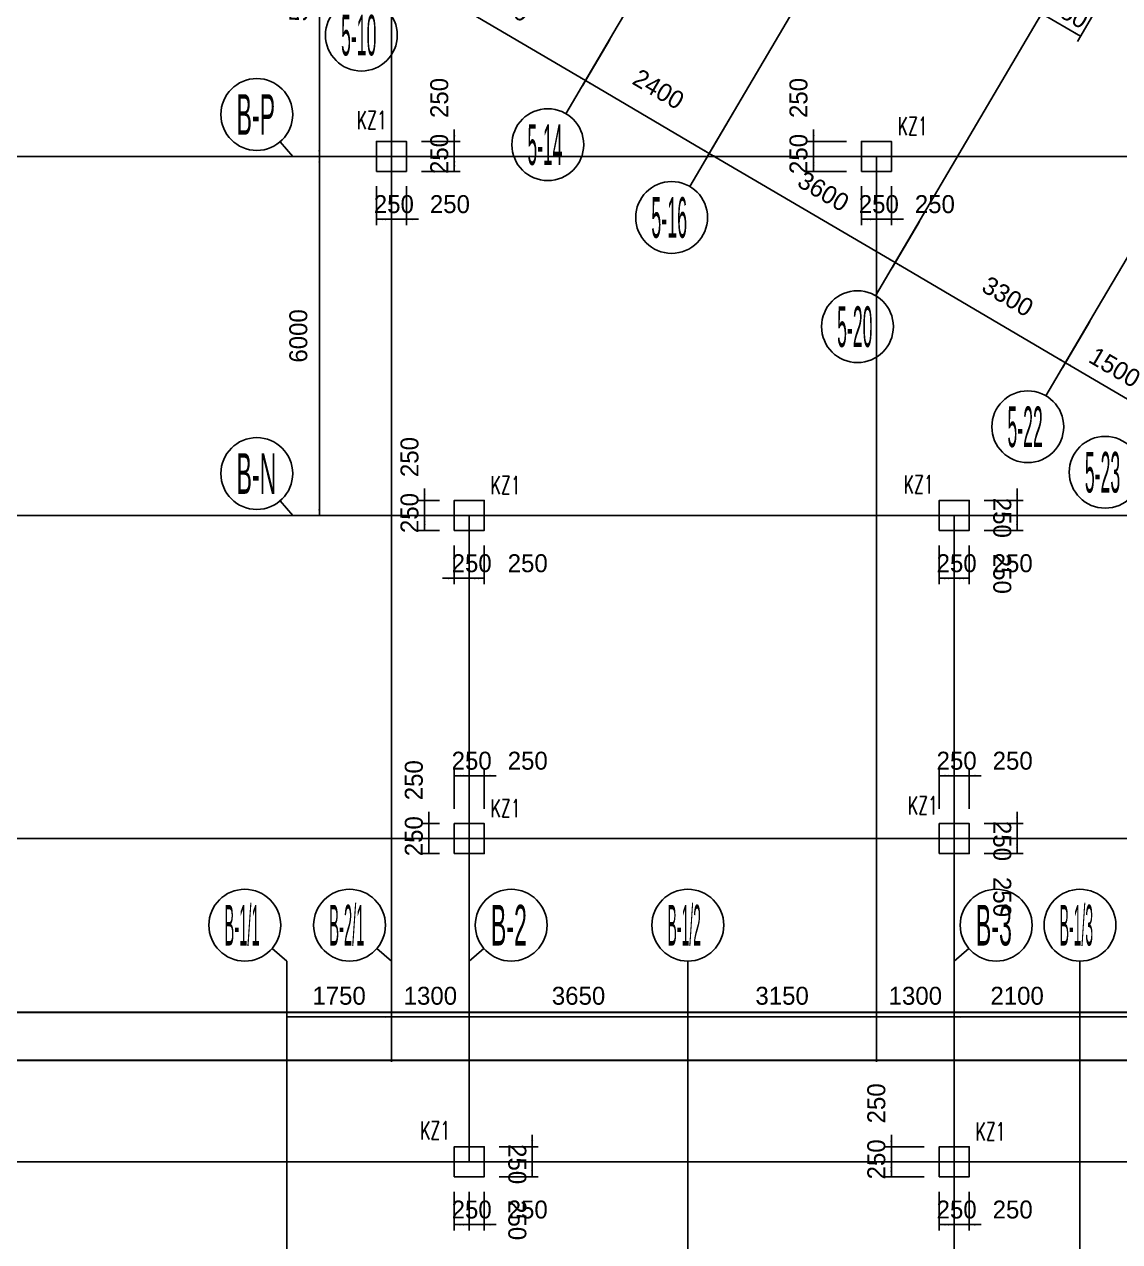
# Model space of a CAD drawing. Extents: x 19107 to 699106, y -67310 to 245688.
# Drawn here: x 492926 to 511220, y 143353 to 163694 of the extents above; entities that cross this region are included whole.
import ezdxf

# ---------------------------------------------------------------- set-up
doc = ezdxf.new("R2010")
doc.units = 0
doc.header["$LTSCALE"] = 100
doc.header["$MEASUREMENT"] = 0
for name, color, linetype in [('DIM', 3, 'Continuous'), ('DOTE', 253, 'Continuous'), ('h后浇带', 51, 'Continuous'), ('L-AXIS', 3, 'Continuous'), ('小尺寸', 4, 'Continuous')]:
    doc.layers.add(name, color=color, linetype=linetype)
doc.layers.add('Select Column Frame Position', color=7, linetype='Continuous', lineweight=0)
doc.styles.get("Standard").update_dxf_attribs({"font": 'standard'})
doc.styles.add('汉字', font='汉字')
doc.dimstyles.get("Standard").update_dxf_attribs({"dimtxt": 300, "dimasz": 100, "dimexe": 100, "dimexo": 250, "dimgap": 100, "dimtad": 0, "dimtoh": 1, "dimdec": 0, "dimdsep": 46, "dimcen": 0.09, "dimclrt": 7, "dimadec": 0, "dimazin": 0, "dimtfac": 1, "dimtdec": 4, "dimtofl": 0, "dimtmove": 0, "dimatfit": 3, "dimfxl": 1, "dimtolj": 1, "dimtzin": 0, "dimarcsym": 0})

# ---------------------------------------------------------------- blocks, each defined once
blk = doc.blocks.new('*D3351')
at = {"layer": 'L-AXIS', "color": 0, "linetype": 'ByBlock', "lineweight": -2}
for p, q in [((507158, 146608), (507158, 147210)), ((507158, 147110), (508458, 147110)), ((508458, 146608), (508458, 147210))]:
    blk.add_line(p, q, dxfattribs=at)
for points in [[(507158, 147110), (507258, 147126), (507258, 147093)], [(508458, 147110), (508358, 147093), (508358, 147126)]]:
    blk.add_solid(points, dxfattribs=at)
at = {"layer": 'L-AXIS', "color": 7, "linetype": 'Continuous', "lineweight": -2, "insert": (507808, 147460), "char_height": 300, "width": 690, "attachment_point": 5, "style": '汉字'}
blk.add_mtext('1300', dxfattribs=at)
blk = doc.blocks.new('*D4367')
at = {"layer": 'L-AXIS', "color": 0, "linetype": 'ByBlock', "lineweight": -2}
for p, q in [((504772, 162226), (504317, 161452)), ((507471, 159714), (504367, 161538)), ((507875, 160401), (507420, 159627))]:
    blk.add_line(p, q, dxfattribs=at)
for points in [[(504367, 161538), (504462, 161502), (504445, 161473)], [(507471, 159714), (507376, 159750), (507393, 159779)]]:
    blk.add_solid(points, dxfattribs=at)
at = {"layer": 'L-AXIS', "color": 7, "linetype": 'Continuous', "lineweight": -2, "insert": (506273, 160903), "char_height": 300, "width": 775, "attachment_point": 5, "rotation": 329.5454, "style": '汉字'}
blk.add_mtext('3600', dxfattribs=at)
blk = doc.blocks.new('*D2335')
at = {"layer": 'L-AXIS', "color": 0, "linetype": 'ByBlock', "lineweight": -2}
for p, q in [((499058, 146608), (499058, 147210)), ((499058, 147110), (500358, 147110)), ((500358, 146608), (500358, 147210))]:
    blk.add_line(p, q, dxfattribs=at)
for points in [[(499058, 147110), (499158, 147126), (499158, 147093)], [(500358, 147110), (500258, 147093), (500258, 147126)]]:
    blk.add_solid(points, dxfattribs=at)
at = {"layer": 'L-AXIS', "color": 7, "linetype": 'Continuous', "lineweight": -2, "insert": (499708, 147460), "char_height": 300, "width": 690, "attachment_point": 5, "style": '汉字'}
blk.add_mtext('1300', dxfattribs=at)
blk = doc.blocks.new('*D2652')
at = {"layer": 'L-AXIS', "color": 0, "linetype": 'ByBlock', "lineweight": -2}
for p, q in [((497308, 146608), (497308, 147210)), ((497308, 147110), (499058, 147110)), ((499058, 146608), (499058, 147210))]:
    blk.add_line(p, q, dxfattribs=at)
for points in [[(497308, 147110), (497408, 147126), (497408, 147093)], [(499058, 147110), (498958, 147093), (498958, 147126)]]:
    blk.add_solid(points, dxfattribs=at)
at = {"layer": 'L-AXIS', "color": 7, "linetype": 'Continuous', "lineweight": -2, "insert": (498183, 147460), "char_height": 300, "width": 690, "attachment_point": 5, "style": '汉字'}
blk.add_mtext('1750', dxfattribs=at)
blk = doc.blocks.new('_AXISO')
blk.add_circle((0, 0), 0.5)
blk = doc.blocks.new('*D358')
at = {"layer": 'L-AXIS', "color": 0, "linetype": 'ByBlock', "lineweight": -2}
for p, q in [((504008, 146608), (504008, 147210)), ((504008, 147110), (507158, 147110)), ((507158, 146608), (507158, 147210))]:
    blk.add_line(p, q, dxfattribs=at)
for points in [[(504008, 147110), (504108, 147126), (504108, 147093)], [(507158, 147110), (507058, 147093), (507058, 147126)]]:
    blk.add_solid(points, dxfattribs=at)
at = {"layer": 'L-AXIS', "color": 7, "linetype": 'Continuous', "lineweight": -2, "insert": (505583, 147460), "char_height": 300, "width": 775, "attachment_point": 5, "style": '汉字'}
blk.add_mtext('3150', dxfattribs=at)
blk = doc.blocks.new('*D683')
at = {"layer": 'L-AXIS', "color": 0, "linetype": 'ByBlock', "lineweight": -2}
for p, q in [((500358, 146608), (500358, 147210)), ((500358, 147110), (504008, 147110)), ((504008, 146608), (504008, 147210))]:
    blk.add_line(p, q, dxfattribs=at)
for points in [[(500358, 147110), (500458, 147126), (500458, 147093)], [(504008, 147110), (503908, 147093), (503908, 147126)]]:
    blk.add_solid(points, dxfattribs=at)
at = {"layer": 'L-AXIS', "color": 7, "linetype": 'Continuous', "lineweight": -2, "insert": (502183, 147460), "char_height": 300, "width": 775, "attachment_point": 5, "style": '汉字'}
blk.add_mtext('3650', dxfattribs=at)
blk = doc.blocks.new('*D1350')
at = {"layer": 'L-AXIS', "color": 0, "linetype": 'ByBlock', "lineweight": -2}
for p, q in [((498397, 166888), (497754, 166888)), ((497854, 161488), (497854, 166888)), ((498865, 161488), (497754, 161488))]:
    blk.add_line(p, q, dxfattribs=at)
for points in [[(497854, 166888), (497870, 166788), (497837, 166788)], [(497854, 161488), (497837, 161588), (497870, 161588)]]:
    blk.add_solid(points, dxfattribs=at)
at = {"layer": 'L-AXIS', "color": 7, "linetype": 'Continuous', "lineweight": -2, "insert": (497504, 164188), "char_height": 300, "width": 785, "attachment_point": 5, "rotation": 90, "style": '汉字'}
blk.add_mtext('5400', dxfattribs=at)
blk = doc.blocks.new('*D4332')
at = {"layer": 'L-AXIS', "color": 0, "linetype": 'ByBlock', "lineweight": -2}
for p, q in [((498865, 161488), (497754, 161488)), ((497854, 155488), (497854, 161488)), ((498865, 155488), (497754, 155488))]:
    blk.add_line(p, q, dxfattribs=at)
for points in [[(497854, 161488), (497870, 161388), (497837, 161388)], [(497854, 155488), (497837, 155588), (497870, 155588)]]:
    blk.add_solid(points, dxfattribs=at)
at = {"layer": 'L-AXIS', "color": 7, "linetype": 'Continuous', "lineweight": -2, "insert": (497504, 158488), "char_height": 300, "width": 770, "attachment_point": 5, "rotation": 90, "style": '汉字'}
blk.add_mtext('6000', dxfattribs=at)
blk = doc.blocks.new('*D5000')
at = {"layer": 'L-AXIS', "color": 0, "linetype": 'ByBlock', "lineweight": -2}
for p, q in [((499600, 165267), (499145, 164493)), ((502299, 162755), (499195, 164580)), ((502703, 163442), (502248, 162669))]:
    blk.add_line(p, q, dxfattribs=at)
for points in [[(499195, 164580), (499290, 164543), (499273, 164514)], [(502299, 162755), (502204, 162791), (502221, 162820)]]:
    blk.add_solid(points, dxfattribs=at)
at = {"layer": 'L-AXIS', "color": 7, "linetype": 'Continuous', "lineweight": -2, "insert": (500946, 164070), "char_height": 300, "width": 775, "attachment_point": 5, "rotation": 329.5454, "style": '汉字'}
blk.add_mtext('3600', dxfattribs=at)
blk = doc.blocks.new('*D22')
at = {"layer": 'L-AXIS', "color": 0, "linetype": 'ByBlock', "lineweight": -2}
for p, q in [((502703, 163442), (502248, 162669)), ((504367, 161538), (502299, 162755)), ((504772, 162226), (504317, 161452))]:
    blk.add_line(p, q, dxfattribs=at)
for points in [[(502299, 162755), (502393, 162718), (502376, 162690)], [(504367, 161538), (504273, 161575), (504290, 161603)]]:
    blk.add_solid(points, dxfattribs=at)
at = {"layer": 'L-AXIS', "color": 7, "linetype": 'Continuous', "lineweight": -2, "insert": (503519, 162611), "char_height": 300, "width": 785, "attachment_point": 5, "rotation": 329.5454, "style": '汉字'}
blk.add_mtext('2400', dxfattribs=at)
blk = doc.blocks.new('*D1724')
at = {"layer": 'L-AXIS', "color": 0, "linetype": 'ByBlock', "lineweight": -2}
for p, q in [((510558, 146608), (510558, 147210)), ((510558, 147110), (516558, 147110)), ((516558, 146608), (516558, 147210))]:
    blk.add_line(p, q, dxfattribs=at)
for points in [[(510558, 147110), (510658, 147126), (510658, 147093)], [(516558, 147110), (516458, 147093), (516458, 147126)]]:
    blk.add_solid(points, dxfattribs=at)
at = {"layer": 'L-AXIS', "color": 7, "linetype": 'Continuous', "lineweight": -2, "insert": (513558, 147460), "char_height": 300, "width": 770, "attachment_point": 5, "style": '汉字'}
blk.add_mtext('6000', dxfattribs=at)
blk = doc.blocks.new('*D2054')
at = {"layer": 'L-AXIS', "color": 0, "linetype": 'ByBlock', "lineweight": -2}
for p, q in [((508458, 146608), (508458, 147210)), ((508458, 147110), (510558, 147110)), ((510558, 146608), (510558, 147210))]:
    blk.add_line(p, q, dxfattribs=at)
for points in [[(508458, 147110), (508558, 147126), (508558, 147093)], [(510558, 147110), (510458, 147093), (510458, 147126)]]:
    blk.add_solid(points, dxfattribs=at)
at = {"layer": 'L-AXIS', "color": 7, "linetype": 'Continuous', "lineweight": -2, "insert": (509508, 147460), "char_height": 300, "width": 775, "attachment_point": 5, "style": '汉字'}
blk.add_mtext('2100', dxfattribs=at)
blk = doc.blocks.new('*D396')
at = {"layer": 'L-AXIS', "color": 0, "linetype": 'ByBlock', "lineweight": -2}
for p, q in [((507875, 160401), (507420, 159627)), ((510315, 158041), (507471, 159714)), ((510720, 158729), (510265, 157955))]:
    blk.add_line(p, q, dxfattribs=at)
for points in [[(507471, 159714), (507565, 159677), (507548, 159649)], [(510315, 158041), (510221, 158077), (510238, 158106)]]:
    blk.add_solid(points, dxfattribs=at)
at = {"layer": 'L-AXIS', "color": 7, "linetype": 'Continuous', "lineweight": -2, "insert": (509352, 159147), "char_height": 300, "width": 780, "attachment_point": 5, "rotation": 329.5454, "style": '汉字'}
blk.add_mtext('3300', dxfattribs=at)
blk = doc.blocks.new('*D731')
at = {"layer": 'L-AXIS', "color": 0, "linetype": 'ByBlock', "lineweight": -2}
for p, q in [((510720, 158729), (510265, 157955)), ((511608, 157281), (510315, 158041)), ((512013, 157968), (511558, 157195))]:
    blk.add_line(p, q, dxfattribs=at)
for points in [[(510315, 158041), (510410, 158005), (510393, 157976)], [(511608, 157281), (511514, 157317), (511531, 157346)]]:
    blk.add_solid(points, dxfattribs=at)
at = {"layer": 'L-AXIS', "color": 7, "linetype": 'Continuous', "lineweight": -2, "insert": (511139, 157963), "char_height": 300, "width": 690, "attachment_point": 5, "rotation": 329.5454, "style": '汉字'}
blk.add_mtext('1500', dxfattribs=at)
blk = doc.blocks.new('*D628')
at = {"layer": '小尺寸', "color": 0, "linetype": 'ByBlock', "lineweight": -2}
for p, q in [((510197, 164351), (509868, 163790)), ((510844, 163971), (510514, 163410)), ((509918, 163877), (510565, 163496))]:
    blk.add_line(p, q, dxfattribs=at)
for points in [[(509918, 163877), (510013, 163840), (509996, 163812)], [(510565, 163496), (510470, 163533), (510487, 163562)]]:
    blk.add_solid(points, dxfattribs=at)
at = {"layer": '小尺寸', "color": 7, "linetype": 'Continuous', "lineweight": -2, "insert": (510368, 163902), "char_height": 300, "width": 566.67, "attachment_point": 5, "rotation": 329.5454, "style": '汉字'}
blk.add_mtext('750', dxfattribs=at)
blk = doc.blocks.new('*D645')
at = {"layer": 'DIM', "color": 0, "linetype": 'ByBlock', "lineweight": -2}
for p, q in [((506108, 161938), (506108, 161288)), ((506658, 161738), (506008, 161738)), ((506658, 161488), (506008, 161488))]:
    blk.add_line(p, q, dxfattribs=at)
for points in [[(506108, 161738), (506091, 161838), (506125, 161838)], [(506108, 161488), (506125, 161388), (506091, 161388)]]:
    blk.add_solid(points, dxfattribs=at)
at = {"layer": 'DIM', "color": 7, "linetype": 'Continuous', "lineweight": -2, "insert": (505858, 162464), "char_height": 300, "width": 566.67, "attachment_point": 5, "rotation": 90, "style": '汉字'}
blk.add_mtext('250', dxfattribs=at)
blk = doc.blocks.new('*D3656')
at = {"layer": 'DIM', "color": 0, "linetype": 'ByBlock', "lineweight": -2}
for p, q in [((506658, 161488), (506008, 161488)), ((506108, 161488), (506108, 161238)), ((506658, 161238), (506008, 161238))]:
    blk.add_line(p, q, dxfattribs=at)
for points in [[(506108, 161488), (506125, 161388), (506091, 161388)], [(506108, 161238), (506091, 161338), (506125, 161338)]]:
    blk.add_solid(points, dxfattribs=at)
at = {"layer": 'DIM', "color": 7, "linetype": 'Continuous', "lineweight": -2, "insert": (505858, 161528), "char_height": 300, "width": 566.67, "attachment_point": 5, "rotation": 90, "style": '汉字'}
blk.add_mtext('250', dxfattribs=at)
blk = doc.blocks.new('*D3973')
at = {"layer": 'DIM', "color": 0, "linetype": 'ByBlock', "lineweight": -2}
for p, q in [((506908, 160988), (506908, 160338)), ((507158, 160988), (507158, 160338)), ((506908, 160438), (507158, 160438))]:
    blk.add_line(p, q, dxfattribs=at)
for points in [[(506908, 160438), (507008, 160455), (507008, 160421)], [(507158, 160438), (507058, 160421), (507058, 160455)]]:
    blk.add_solid(points, dxfattribs=at)
at = {"layer": 'DIM', "color": 7, "linetype": 'Continuous', "lineweight": -2, "insert": (507198, 160688), "char_height": 300, "width": 566.67, "attachment_point": 5, "style": '汉字'}
blk.add_mtext('250', dxfattribs=at)
blk = doc.blocks.new('*D4348')
at = {"layer": 'DIM', "color": 0, "linetype": 'ByBlock', "lineweight": -2}
for p, q in [((507158, 160988), (507158, 160338)), ((507408, 160988), (507408, 160338)), ((506958, 160438), (507608, 160438))]:
    blk.add_line(p, q, dxfattribs=at)
for points in [[(507158, 160438), (507058, 160421), (507058, 160455)], [(507408, 160438), (507508, 160455), (507508, 160421)]]:
    blk.add_solid(points, dxfattribs=at)
at = {"layer": 'DIM', "color": 7, "linetype": 'Continuous', "lineweight": -2, "insert": (508134, 160688), "char_height": 300, "width": 566.67, "attachment_point": 5, "style": '汉字'}
blk.add_mtext('250', dxfattribs=at)
blk = doc.blocks.new('*D3369')
at = {"layer": 'DIM', "color": 0, "linetype": 'ByBlock', "lineweight": -2}
for p, q in [((500108, 161938), (500108, 161288)), ((499558, 161738), (500208, 161738)), ((499558, 161488), (500208, 161488))]:
    blk.add_line(p, q, dxfattribs=at)
for points in [[(500108, 161738), (500091, 161838), (500125, 161838)], [(500108, 161488), (500125, 161388), (500091, 161388)]]:
    blk.add_solid(points, dxfattribs=at)
at = {"layer": 'DIM', "color": 7, "linetype": 'Continuous', "lineweight": -2, "insert": (499858, 162464), "char_height": 300, "width": 566.67, "attachment_point": 5, "rotation": 90, "style": '汉字'}
blk.add_mtext('250', dxfattribs=at)
blk = doc.blocks.new('*D1104')
at = {"layer": 'DIM', "color": 0, "linetype": 'ByBlock', "lineweight": -2}
for p, q in [((499558, 161488), (500208, 161488)), ((500108, 161488), (500108, 161238)), ((499558, 161238), (500208, 161238))]:
    blk.add_line(p, q, dxfattribs=at)
for points in [[(500108, 161488), (500125, 161388), (500091, 161388)], [(500108, 161238), (500091, 161338), (500125, 161338)]]:
    blk.add_solid(points, dxfattribs=at)
at = {"layer": 'DIM', "color": 7, "linetype": 'Continuous', "lineweight": -2, "insert": (499858, 161528), "char_height": 300, "width": 566.67, "attachment_point": 5, "rotation": 90, "style": '汉字'}
blk.add_mtext('250', dxfattribs=at)
blk = doc.blocks.new('*D1435')
at = {"layer": 'DIM', "color": 0, "linetype": 'ByBlock', "lineweight": -2}
for p, q in [((498808, 160988), (498808, 160338)), ((499058, 160988), (499058, 160338)), ((498808, 160438), (499058, 160438))]:
    blk.add_line(p, q, dxfattribs=at)
for points in [[(498808, 160438), (498908, 160455), (498908, 160421)], [(499058, 160438), (498958, 160421), (498958, 160455)]]:
    blk.add_solid(points, dxfattribs=at)
at = {"layer": 'DIM', "color": 7, "linetype": 'Continuous', "lineweight": -2, "insert": (499098, 160688), "char_height": 300, "width": 566.67, "attachment_point": 5, "style": '汉字'}
blk.add_mtext('250', dxfattribs=at)
blk = doc.blocks.new('*D1789')
at = {"layer": 'DIM', "color": 0, "linetype": 'ByBlock', "lineweight": -2}
for p, q in [((499058, 160988), (499058, 160338)), ((499308, 160988), (499308, 160338)), ((498858, 160438), (499508, 160438))]:
    blk.add_line(p, q, dxfattribs=at)
for points in [[(499058, 160438), (498958, 160421), (498958, 160455)], [(499308, 160438), (499408, 160455), (499408, 160421)]]:
    blk.add_solid(points, dxfattribs=at)
at = {"layer": 'DIM', "color": 7, "linetype": 'Continuous', "lineweight": -2, "insert": (500034, 160688), "char_height": 300, "width": 566.67, "attachment_point": 5, "style": '汉字'}
blk.add_mtext('250', dxfattribs=at)
blk = doc.blocks.new('*D4517')
at = {"layer": 'DIM', "color": 0, "linetype": 'ByBlock', "lineweight": -2}
for p, q in [((499611, 155938), (499611, 155288)), ((499858, 155738), (499511, 155738)), ((499858, 155488), (499511, 155488))]:
    blk.add_line(p, q, dxfattribs=at)
for points in [[(499611, 155738), (499595, 155838), (499628, 155838)], [(499611, 155488), (499628, 155388), (499595, 155388)]]:
    blk.add_solid(points, dxfattribs=at)
at = {"layer": 'DIM', "color": 7, "linetype": 'Continuous', "lineweight": -2, "insert": (499361, 156464), "char_height": 300, "width": 566.67, "attachment_point": 5, "rotation": 90, "style": '汉字'}
blk.add_mtext('250', dxfattribs=at)
blk = doc.blocks.new('*D4881')
at = {"layer": 'DIM', "color": 0, "linetype": 'ByBlock', "lineweight": -2}
for p, q in [((499858, 155488), (499511, 155488)), ((499611, 155488), (499611, 155238)), ((499858, 155238), (499511, 155238))]:
    blk.add_line(p, q, dxfattribs=at)
for points in [[(499611, 155488), (499628, 155388), (499595, 155388)], [(499611, 155238), (499595, 155338), (499628, 155338)]]:
    blk.add_solid(points, dxfattribs=at)
at = {"layer": 'DIM', "color": 7, "linetype": 'Continuous', "lineweight": -2, "insert": (499361, 155528), "char_height": 300, "width": 566.67, "attachment_point": 5, "rotation": 90, "style": '汉字'}
blk.add_mtext('250', dxfattribs=at)
blk = doc.blocks.new('*D2537')
at = {"layer": 'DIM', "color": 0, "linetype": 'ByBlock', "lineweight": -2}
for p, q in [((500108, 154988), (500108, 154338)), ((500358, 154988), (500358, 154338)), ((499908, 154438), (500558, 154438))]:
    blk.add_line(p, q, dxfattribs=at)
for points in [[(500108, 154438), (500008, 154421), (500008, 154455)], [(500358, 154438), (500458, 154455), (500458, 154421)]]:
    blk.add_solid(points, dxfattribs=at)
at = {"layer": 'DIM', "color": 7, "linetype": 'Continuous', "lineweight": -2, "insert": (500398, 154688), "char_height": 300, "width": 566.67, "attachment_point": 5, "style": '汉字'}
blk.add_mtext('250', dxfattribs=at)
blk = doc.blocks.new('*D2890')
at = {"layer": 'DIM', "color": 0, "linetype": 'ByBlock', "lineweight": -2}
for p, q in [((500358, 154988), (500358, 154338)), ((500608, 154988), (500608, 154338)), ((500358, 154438), (500608, 154438))]:
    blk.add_line(p, q, dxfattribs=at)
for points in [[(500358, 154438), (500458, 154455), (500458, 154421)], [(500608, 154438), (500508, 154421), (500508, 154455)]]:
    blk.add_solid(points, dxfattribs=at)
at = {"layer": 'DIM', "color": 7, "linetype": 'Continuous', "lineweight": -2, "insert": (501334, 154688), "char_height": 300, "width": 566.67, "attachment_point": 5, "style": '汉字'}
blk.add_mtext('250', dxfattribs=at)
blk = doc.blocks.new('*D3220')
at = {"layer": 'DIM', "color": 0, "linetype": 'ByBlock', "lineweight": -2}
for p, q in [((499683, 150538), (499683, 149888)), ((499858, 150338), (499583, 150338)), ((499858, 150088), (499583, 150088))]:
    blk.add_line(p, q, dxfattribs=at)
for points in [[(499683, 150338), (499666, 150438), (499699, 150438)], [(499683, 150088), (499699, 149988), (499666, 149988)]]:
    blk.add_solid(points, dxfattribs=at)
at = {"layer": 'DIM', "color": 7, "linetype": 'Continuous', "lineweight": -2, "insert": (499433, 151064), "char_height": 300, "width": 566.67, "attachment_point": 5, "rotation": 90, "style": '汉字'}
blk.add_mtext('250', dxfattribs=at)
blk = doc.blocks.new('*D3569')
at = {"layer": 'DIM', "color": 0, "linetype": 'ByBlock', "lineweight": -2}
for p, q in [((499858, 150088), (499583, 150088)), ((499683, 150088), (499683, 149838)), ((499858, 149838), (499583, 149838))]:
    blk.add_line(p, q, dxfattribs=at)
for points in [[(499683, 150088), (499699, 149988), (499666, 149988)], [(499683, 149838), (499666, 149938), (499699, 149938)]]:
    blk.add_solid(points, dxfattribs=at)
at = {"layer": 'DIM', "color": 7, "linetype": 'Continuous', "lineweight": -2, "insert": (499433, 150128), "char_height": 300, "width": 566.67, "attachment_point": 5, "rotation": 90, "style": '汉字'}
blk.add_mtext('250', dxfattribs=at)
blk = doc.blocks.new('*D1273')
at = {"layer": 'DIM', "color": 0, "linetype": 'ByBlock', "lineweight": -2}
for p, q in [((500108, 150588), (500108, 151238)), ((500108, 151138), (500358, 151138)), ((500358, 150588), (500358, 151238))]:
    blk.add_line(p, q, dxfattribs=at)
for points in [[(500108, 151138), (500208, 151155), (500208, 151121)], [(500358, 151138), (500258, 151121), (500258, 151155)]]:
    blk.add_solid(points, dxfattribs=at)
at = {"layer": 'DIM', "color": 7, "linetype": 'Continuous', "lineweight": -2, "insert": (500398, 151388), "char_height": 300, "width": 566.67, "attachment_point": 5, "style": '汉字'}
blk.add_mtext('250', dxfattribs=at)
blk = doc.blocks.new('*D1634')
at = {"layer": 'DIM', "color": 0, "linetype": 'ByBlock', "lineweight": -2}
for p, q in [((500158, 151138), (500808, 151138)), ((500358, 150588), (500358, 151238)), ((500608, 150588), (500608, 151238))]:
    blk.add_line(p, q, dxfattribs=at)
for points in [[(500358, 151138), (500258, 151121), (500258, 151155)], [(500608, 151138), (500708, 151155), (500708, 151121)]]:
    blk.add_solid(points, dxfattribs=at)
at = {"layer": 'DIM', "color": 7, "linetype": 'Continuous', "lineweight": -2, "insert": (501334, 151388), "char_height": 300, "width": 566.67, "attachment_point": 5, "style": '汉字'}
blk.add_mtext('250', dxfattribs=at)
blk = doc.blocks.new('*D1961')
at = {"layer": 'DIM', "color": 0, "linetype": 'ByBlock', "lineweight": -2}
for p, q in [((508208, 154988), (508208, 154338)), ((508458, 154988), (508458, 154338)), ((508208, 154438), (508458, 154438))]:
    blk.add_line(p, q, dxfattribs=at)
for points in [[(508208, 154438), (508308, 154455), (508308, 154421)], [(508458, 154438), (508358, 154421), (508358, 154455)]]:
    blk.add_solid(points, dxfattribs=at)
at = {"layer": 'DIM', "color": 7, "linetype": 'Continuous', "lineweight": -2, "insert": (508498, 154688), "char_height": 300, "width": 566.67, "attachment_point": 5, "style": '汉字'}
blk.add_mtext('250', dxfattribs=at)
blk = doc.blocks.new('*D2316')
at = {"layer": 'DIM', "color": 0, "linetype": 'ByBlock', "lineweight": -2}
for p, q in [((508458, 154988), (508458, 154338)), ((508708, 154988), (508708, 154338)), ((508458, 154438), (508708, 154438))]:
    blk.add_line(p, q, dxfattribs=at)
for points in [[(508458, 154438), (508558, 154455), (508558, 154421)], [(508708, 154438), (508608, 154421), (508608, 154455)]]:
    blk.add_solid(points, dxfattribs=at)
at = {"layer": 'DIM', "color": 7, "linetype": 'Continuous', "lineweight": -2, "insert": (509434, 154688), "char_height": 300, "width": 566.67, "attachment_point": 5, "style": '汉字'}
blk.add_mtext('250', dxfattribs=at)
blk = doc.blocks.new('*D5210')
at = {"layer": 'DIM', "color": 0, "linetype": 'ByBlock', "lineweight": -2}
for p, q in [((508958, 155488), (509608, 155488)), ((509508, 155238), (509508, 155488)), ((508958, 155238), (509608, 155238))]:
    blk.add_line(p, q, dxfattribs=at)
for points in [[(509508, 155488), (509525, 155388), (509491, 155388)], [(509508, 155238), (509491, 155338), (509525, 155338)]]:
    blk.add_solid(points, dxfattribs=at)
at = {"layer": 'DIM', "color": 7, "linetype": 'Continuous', "lineweight": -2, "insert": (509258, 154512), "char_height": 300, "width": 566.67, "attachment_point": 5, "rotation": 270, "style": '汉字'}
blk.add_mtext('250', dxfattribs=at)
blk = doc.blocks.new('*D5237')
at = {"layer": 'DIM', "color": 0, "linetype": 'ByBlock', "lineweight": -2}
for p, q in [((509508, 155288), (509508, 155938)), ((508958, 155738), (509608, 155738)), ((508958, 155488), (509608, 155488))]:
    blk.add_line(p, q, dxfattribs=at)
for points in [[(509508, 155738), (509491, 155838), (509525, 155838)], [(509508, 155488), (509525, 155388), (509491, 155388)]]:
    blk.add_solid(points, dxfattribs=at)
at = {"layer": 'DIM', "color": 7, "linetype": 'Continuous', "lineweight": -2, "insert": (509258, 155448), "char_height": 300, "width": 566.67, "attachment_point": 5, "rotation": 270, "style": '汉字'}
blk.add_mtext('250', dxfattribs=at)
blk = doc.blocks.new('*D256')
at = {"layer": 'DIM', "color": 0, "linetype": 'ByBlock', "lineweight": -2}
for p, q in [((508208, 150588), (508208, 151238)), ((508208, 151138), (508458, 151138)), ((508458, 150588), (508458, 151238))]:
    blk.add_line(p, q, dxfattribs=at)
for points in [[(508208, 151138), (508308, 151155), (508308, 151121)], [(508458, 151138), (508358, 151121), (508358, 151155)]]:
    blk.add_solid(points, dxfattribs=at)
at = {"layer": 'DIM', "color": 7, "linetype": 'Continuous', "lineweight": -2, "insert": (508498, 151388), "char_height": 300, "width": 566.67, "attachment_point": 5, "style": '汉字'}
blk.add_mtext('250', dxfattribs=at)
blk = doc.blocks.new('*D1750')
at = {"layer": 'DIM', "color": 0, "linetype": 'ByBlock', "lineweight": -2}
for p, q in [((508258, 151138), (508908, 151138)), ((508458, 150588), (508458, 151238)), ((508708, 150588), (508708, 151238))]:
    blk.add_line(p, q, dxfattribs=at)
for points in [[(508458, 151138), (508358, 151121), (508358, 151155)], [(508708, 151138), (508808, 151155), (508808, 151121)]]:
    blk.add_solid(points, dxfattribs=at)
at = {"layer": 'DIM', "color": 7, "linetype": 'Continuous', "lineweight": -2, "insert": (509434, 151388), "char_height": 300, "width": 566.67, "attachment_point": 5, "style": '汉字'}
blk.add_mtext('250', dxfattribs=at)
blk = doc.blocks.new('*D2106')
at = {"layer": 'DIM', "color": 0, "linetype": 'ByBlock', "lineweight": -2}
for p, q in [((508958, 150088), (509608, 150088)), ((509508, 149838), (509508, 150088)), ((508958, 149838), (509608, 149838))]:
    blk.add_line(p, q, dxfattribs=at)
for points in [[(509508, 150088), (509525, 149988), (509491, 149988)], [(509508, 149838), (509491, 149938), (509525, 149938)]]:
    blk.add_solid(points, dxfattribs=at)
at = {"layer": 'DIM', "color": 7, "linetype": 'Continuous', "lineweight": -2, "insert": (509258, 149112), "char_height": 300, "width": 566.67, "attachment_point": 5, "rotation": 270, "style": '汉字'}
blk.add_mtext('250', dxfattribs=at)
blk = doc.blocks.new('*D5082')
at = {"layer": 'DIM', "color": 0, "linetype": 'ByBlock', "lineweight": -2}
for p, q in [((509508, 149888), (509508, 150538)), ((508958, 150338), (509608, 150338)), ((508958, 150088), (509608, 150088))]:
    blk.add_line(p, q, dxfattribs=at)
for points in [[(509508, 150338), (509491, 150438), (509525, 150438)], [(509508, 150088), (509525, 149988), (509491, 149988)]]:
    blk.add_solid(points, dxfattribs=at)
at = {"layer": 'DIM', "color": 7, "linetype": 'Continuous', "lineweight": -2, "insert": (509258, 150048), "char_height": 300, "width": 566.67, "attachment_point": 5, "rotation": 270, "style": '汉字'}
blk.add_mtext('250', dxfattribs=at)
blk = doc.blocks.new('*D2710')
at = {"layer": 'DIM', "color": 0, "linetype": 'ByBlock', "lineweight": -2}
for p, q in [((500108, 144188), (500108, 143538)), ((500358, 144188), (500358, 143538)), ((500108, 143638), (500358, 143638))]:
    blk.add_line(p, q, dxfattribs=at)
for points in [[(500108, 143638), (500208, 143655), (500208, 143621)], [(500358, 143638), (500258, 143621), (500258, 143655)]]:
    blk.add_solid(points, dxfattribs=at)
at = {"layer": 'DIM', "color": 7, "linetype": 'Continuous', "lineweight": -2, "insert": (500398, 143888), "char_height": 300, "width": 566.67, "attachment_point": 5, "style": '汉字'}
blk.add_mtext('250', dxfattribs=at)
blk = doc.blocks.new('*D3030')
at = {"layer": 'DIM', "color": 0, "linetype": 'ByBlock', "lineweight": -2}
for p, q in [((500358, 144188), (500358, 143538)), ((500608, 144188), (500608, 143538)), ((500158, 143638), (500808, 143638))]:
    blk.add_line(p, q, dxfattribs=at)
for points in [[(500358, 143638), (500258, 143621), (500258, 143655)], [(500608, 143638), (500708, 143655), (500708, 143621)]]:
    blk.add_solid(points, dxfattribs=at)
at = {"layer": 'DIM', "color": 7, "linetype": 'Continuous', "lineweight": -2, "insert": (501334, 143888), "char_height": 300, "width": 566.67, "attachment_point": 5, "style": '汉字'}
blk.add_mtext('250', dxfattribs=at)
blk = doc.blocks.new('*D3386')
at = {"layer": 'DIM', "color": 0, "linetype": 'ByBlock', "lineweight": -2}
for p, q in [((500858, 144688), (501508, 144688)), ((501408, 144438), (501408, 144688)), ((500858, 144438), (501508, 144438))]:
    blk.add_line(p, q, dxfattribs=at)
for points in [[(501408, 144688), (501425, 144588), (501391, 144588)], [(501408, 144438), (501391, 144538), (501425, 144538)]]:
    blk.add_solid(points, dxfattribs=at)
at = {"layer": 'DIM', "color": 7, "linetype": 'Continuous', "lineweight": -2, "insert": (501158, 143712), "char_height": 300, "width": 566.67, "attachment_point": 5, "rotation": 270, "style": '汉字'}
blk.add_mtext('250', dxfattribs=at)
blk = doc.blocks.new('*D3713')
at = {"layer": 'DIM', "color": 0, "linetype": 'ByBlock', "lineweight": -2}
for p, q in [((501408, 144488), (501408, 145138)), ((500858, 144938), (501508, 144938)), ((500858, 144688), (501508, 144688))]:
    blk.add_line(p, q, dxfattribs=at)
for points in [[(501408, 144938), (501391, 145038), (501425, 145038)], [(501408, 144688), (501425, 144588), (501391, 144588)]]:
    blk.add_solid(points, dxfattribs=at)
at = {"layer": 'DIM', "color": 7, "linetype": 'Continuous', "lineweight": -2, "insert": (501158, 144648), "char_height": 300, "width": 566.67, "attachment_point": 5, "rotation": 270, "style": '汉字'}
blk.add_mtext('250', dxfattribs=at)
blk = doc.blocks.new('*D1114')
at = {"layer": 'DIM', "color": 0, "linetype": 'ByBlock', "lineweight": -2}
for p, q in [((507408, 145138), (507408, 144488)), ((507958, 144938), (507308, 144938)), ((507958, 144688), (507308, 144688))]:
    blk.add_line(p, q, dxfattribs=at)
for points in [[(507408, 144938), (507391, 145038), (507425, 145038)], [(507408, 144688), (507425, 144588), (507391, 144588)]]:
    blk.add_solid(points, dxfattribs=at)
at = {"layer": 'DIM', "color": 7, "linetype": 'Continuous', "lineweight": -2, "insert": (507158, 145664), "char_height": 300, "width": 566.67, "attachment_point": 5, "rotation": 90, "style": '汉字'}
blk.add_mtext('250', dxfattribs=at)
blk = doc.blocks.new('*D1442')
at = {"layer": 'DIM', "color": 0, "linetype": 'ByBlock', "lineweight": -2}
for p, q in [((507958, 144688), (507308, 144688)), ((507408, 144688), (507408, 144438)), ((507958, 144438), (507308, 144438))]:
    blk.add_line(p, q, dxfattribs=at)
for points in [[(507408, 144688), (507425, 144588), (507391, 144588)], [(507408, 144438), (507391, 144538), (507425, 144538)]]:
    blk.add_solid(points, dxfattribs=at)
at = {"layer": 'DIM', "color": 7, "linetype": 'Continuous', "lineweight": -2, "insert": (507158, 144728), "char_height": 300, "width": 566.67, "attachment_point": 5, "rotation": 90, "style": '汉字'}
blk.add_mtext('250', dxfattribs=at)
blk = doc.blocks.new('*D1794')
at = {"layer": 'DIM', "color": 0, "linetype": 'ByBlock', "lineweight": -2}
for p, q in [((508208, 144188), (508208, 143538)), ((508458, 144188), (508458, 143538)), ((508208, 143638), (508458, 143638))]:
    blk.add_line(p, q, dxfattribs=at)
for points in [[(508208, 143638), (508308, 143655), (508308, 143621)], [(508458, 143638), (508358, 143621), (508358, 143655)]]:
    blk.add_solid(points, dxfattribs=at)
at = {"layer": 'DIM', "color": 7, "linetype": 'Continuous', "lineweight": -2, "insert": (508498, 143888), "char_height": 300, "width": 566.67, "attachment_point": 5, "style": '汉字'}
blk.add_mtext('250', dxfattribs=at)
blk = doc.blocks.new('*D2118')
at = {"layer": 'DIM', "color": 0, "linetype": 'ByBlock', "lineweight": -2}
for p, q in [((508458, 144188), (508458, 143538)), ((508708, 144188), (508708, 143538)), ((508258, 143638), (508908, 143638))]:
    blk.add_line(p, q, dxfattribs=at)
for points in [[(508458, 143638), (508358, 143621), (508358, 143655)], [(508708, 143638), (508808, 143655), (508808, 143621)]]:
    blk.add_solid(points, dxfattribs=at)
at = {"layer": 'DIM', "color": 7, "linetype": 'Continuous', "lineweight": -2, "insert": (509434, 143888), "char_height": 300, "width": 566.67, "attachment_point": 5, "style": '汉字'}
blk.add_mtext('250', dxfattribs=at)
blk = doc.blocks.new('后浇带现场')
at = {"color": 6, "lineweight": 30}
for points in [[(662200, 674230), (718557, 674230), (718557, 624270), (707583, 624270), (707286, 620897), (700215, 616964), (698139, 620873), (664797, 619534)], [(662200, 673430), (717757, 673430), (717757, 625070), (706851, 625070), (706526, 621390), (700538, 618060), (698609, 621692), (664765, 620333)]]:
    blk.add_lwpolyline(points, dxfattribs=at)
at = {"layer": 'h后浇带', "color": 1}
for p, q in [((662168, 674230), (787754, 674230)), ((662200, 673430), (787536, 673430))]:
    blk.add_line(p, q, dxfattribs=at)

msp = doc.modelspace()

# ---------------------------------------------------------------- linework, layer by layer
at = {"layer": 'DOTE'}
for p, q in [((508243.3, 172865.4), (502829.5, 163657.9)), ((510312.2, 171648.9), (504898.4, 162441.4)), ((516260.2, 168151.6), (510846.4, 158944.1)), ((499058.1, 166887.9), (499058.1, 146357.9)), ((511134.7, 165945.1), (508001.7, 160616.8)), ((532758.1, 161487.9), (490788.5, 161487.9)), ((507158.1, 161487.9), (507158.1, 146357.9)), ((491029.4, 155487.9), (604908.1, 155487.9)), ((500358.1, 155487.9), (500358.1, 144687.9)), ((508458.1, 155487.9), (508458.1, 133287.9)), ((491246.2, 150087.9), (605563.5, 150087.9)), ((497308.1, 138687.9), (497308.1, 146357.9)), ((504008.1, 138687.9), (504008.1, 146357.9)), ((510558.1, 127887.9), (510558.1, 146357.9)), ((491462.9, 144687.9), (604647.2, 144687.9))]:
    msp.add_line(p, q, dxfattribs=at)
at = {"layer": 'L-AXIS'}
for p, q in [((501972.9, 162201.1), (502829.5, 163657.9)), ((504041.8, 160984.6), (504898.4, 162441.4)), ((497408.5, 161487.9), (497199, 161732.4)), ((499276.1, 161487.9), (497408.5, 161487.9)), ((507145.1, 159159.9), (508001.7, 160616.8)), ((509989.8, 157487.3), (510846.4, 158944.1)), ((497408.5, 155487.9), (497199, 155732.4)), ((499276.1, 155487.9), (497408.5, 155487.9)), ((497308.1, 148041.3), (497063.6, 148250.8)), ((499058.1, 148041.3), (498813.6, 148250.8)), ((500358.1, 148041.3), (500602.5, 148250.8)), ((508458.1, 148041.3), (508702.5, 148250.8)), ((497308.1, 148041.3), (497308.1, 146357.9)), ((499058.1, 148041.3), (499058.1, 146357.9)), ((500358.1, 148041.3), (500358.1, 146357.9)), ((504008.1, 148041.3), (504008.1, 146357.9)), ((507158.1, 148041.3), (507158.1, 146357.9)), ((508458.1, 148041.3), (508458.1, 146357.9)), ((510558.1, 148041.3), (510558.1, 146357.9))]:
    msp.add_line(p, q, dxfattribs=at)
at = {"layer": 'Select Column Frame Position', "color": 7, "linetype": 'Continuous', "lineweight": -3}
for points in [[(498808.1, 161237.9), (499308.1, 161237.9), (499308.1, 161737.9), (498808.1, 161737.9), (498808.1, 161237.9)], [(506908.1, 161237.9), (507408.1, 161237.9), (507408.1, 161737.9), (506908.1, 161737.9), (506908.1, 161237.9)], [(500108.1, 155237.9), (500608.1, 155237.9), (500608.1, 155737.9), (500108.1, 155737.9), (500108.1, 155237.9)], [(508208.1, 155237.9), (508708.1, 155237.9), (508708.1, 155737.9), (508208.1, 155737.9), (508208.1, 155237.9)], [(500108.1, 149837.9), (500608.1, 149837.9), (500608.1, 150337.9), (500108.1, 150337.9), (500108.1, 149837.9)], [(508208.1, 149837.9), (508708.1, 149837.9), (508708.1, 150337.9), (508208.1, 150337.9), (508208.1, 149837.9)], [(500108.1, 144437.9), (500608.1, 144437.9), (500608.1, 144937.9), (500108.1, 144937.9), (500108.1, 144437.9)], [(508208.1, 144437.9), (508708.1, 144437.9), (508708.1, 144937.9), (508208.1, 144937.9), (508208.1, 144437.9)]]:
    msp.add_lwpolyline(points, dxfattribs=at)

# ---------------------------------------------------------------- block references
at = {"color": 3, "lineweight": 30}
msp.add_blockref('后浇带现场', (-182998.7, -527042.1), dxfattribs=at)
at = {"layer": 'L-AXIS'}
ref = msp.add_blockref('_AXISO', (498556, 163514.1), dxfattribs=dict(at, xscale=1199.999999999997, yscale=1200, rotation=359.999645787379))
ref.add_attrib('A', '5-10', (498216.6, 163174.7), dxfattribs={"height": 678.82, "style": '汉字', "width": 0.325})
ref = msp.add_blockref('_AXISO', (496808.5, 162187.9), dxfattribs=dict(at, xscale=1199.999999999997, yscale=1200, rotation=359.9996457873818))
ref.add_attrib('A', 'B-P', (496469.1, 161848.5), dxfattribs={"height": 678.82, "style": '汉字', "width": 0.42623})
ref = msp.add_blockref('_AXISO', (501668.8, 161683.8), dxfattribs=dict(at, xscale=1199.999999999997, yscale=1200, rotation=359.999645787379))
ref.add_attrib('A', '5-14', (501329.4, 161344.4), dxfattribs={"height": 678.82, "style": '汉字', "width": 0.320988})
ref = msp.add_blockref('_AXISO', (503737.7, 160467.4), dxfattribs=dict(at, xscale=1199.999999999997, yscale=1200, rotation=359.999645787379))
ref.add_attrib('A', '5-16', (503398.3, 160128), dxfattribs={"height": 678.82, "style": '汉字', "width": 0.329114})
ref = msp.add_blockref('_AXISO', (506841, 158642.7), dxfattribs=dict(at, xscale=1199.999999999997, yscale=1200, rotation=359.999645787379))
ref.add_attrib('A', '5-20', (506501.6, 158303.3), dxfattribs={"height": 678.82, "style": '汉字', "width": 0.325})
ref = msp.add_blockref('_AXISO', (509685.7, 156970.1), dxfattribs=dict(at, xscale=1199.999999999997, yscale=1200, rotation=359.999645787379))
ref.add_attrib('A', '5-22', (509346.3, 156630.7), dxfattribs={"height": 678.82, "style": '汉字', "width": 0.325})
ref = msp.add_blockref('_AXISO', (496808.5, 156187.9), dxfattribs=dict(at, xscale=1199.999999999997, yscale=1200, rotation=359.9996457873818))
ref.add_attrib('A', 'B-N', (496469.1, 155848.5), dxfattribs={"height": 678.82, "style": '汉字', "width": 0.42623})
ref = msp.add_blockref('_AXISO', (510978.8, 156209.8), dxfattribs=dict(at, xscale=1199.999999999997, yscale=1200, rotation=359.999645787379))
ref.add_attrib('A', '5-23', (510639.3, 155870.4), dxfattribs={"height": 678.82, "style": '汉字', "width": 0.325})
ref = msp.add_blockref('_AXISO', (496608.1, 148641.3), dxfattribs=dict(at, xscale=1199.999999999997, yscale=1200, rotation=359.9996457873818))
ref.add_attrib('A', 'B-1/1', (496268.7, 148301.9), dxfattribs={"height": 678.82, "style": '汉字', "width": 0.270833})
ref = msp.add_blockref('_AXISO', (498358.1, 148641.3), dxfattribs=dict(at, xscale=1199.999999999997, yscale=1200, rotation=359.9996457873818))
ref.add_attrib('A', 'B-2/1', (498018.7, 148301.9), dxfattribs={"height": 678.82, "style": '汉字', "width": 0.270833})
ref = msp.add_blockref('_AXISO', (501058.1, 148641.3), dxfattribs=dict(at, xscale=1199.999999999997, yscale=1200, rotation=359.9996457873818))
ref.add_attrib('A', 'B-2', (500718.7, 148301.9), dxfattribs={"height": 678.82, "style": '汉字', "width": 0.42623})
ref = msp.add_blockref('_AXISO', (504008.1, 148641.3), dxfattribs=dict(at, xscale=1199.999999999997, yscale=1200, rotation=359.9996457873818))
ref.add_attrib('A', 'B-1/2', (503668.7, 148301.9), dxfattribs={"height": 678.82, "style": '汉字', "width": 0.257426})
ref = msp.add_blockref('_AXISO', (509158.1, 148641.3), dxfattribs=dict(at, xscale=1199.999999999997, yscale=1200, rotation=359.9996457873818))
ref.add_attrib('A', 'B-3', (508818.7, 148301.9), dxfattribs={"height": 678.82, "style": '汉字', "width": 0.42623})
ref = msp.add_blockref('_AXISO', (510558.1, 148641.3), dxfattribs=dict(at, xscale=1199.999999999997, yscale=1200, rotation=359.9996457873818))
ref.add_attrib('A', 'B-1/3', (510218.7, 148301.9), dxfattribs={"height": 678.82, "style": '汉字', "width": 0.257426})

# ---------------------------------------------------------------- texts
at = {"color": 200, "linetype": 'Continuous', "lineweight": -3, "width": 0.7}
for p in [(498479.4, 161945.5), (507514.1, 161844), (500714.1, 155844), (507614.9, 155857), (500714.1, 150444), (507683.8, 150492.1), (499538.3, 145062.8), (508814.1, 145044)]:
    msp.add_text('KZ1', height=300, dxfattribs=at).set_placement(p)

# ---------------------------------------------------------------- dimensions: what is measured, and where the dimension line sits
at = {"layer": 'DIM', "color": 200}
for p1, p2, distance, picture, middle in [((499308.1, 161737.9), (499308.1, 161487.9), 800, '*D3369', (499858.1, 161956)), ((506908.1, 161737.9), (506908.1, 161487.9), -800, '*D645', (505858.1, 161956)), ((499308.1, 161487.9), (499308.1, 161237.9), 800, '*D1104', (499858.1, 161019.9)), ((506908.1, 161487.9), (506908.1, 161237.9), -800, '*D3656', (505858.1, 161019.9)), ((498808.1, 161237.9), (499058.1, 161237.9), -800, '*D1435', (498590, 160687.9)), ((499058.1, 161237.9), (499308.1, 161237.9), -800, '*D1789', (499526.1, 160687.9)), ((506908.1, 161237.9), (507158.1, 161237.9), -800, '*D3973', (506690, 160687.9)), ((507158.1, 161237.9), (507408.1, 161237.9), -800, '*D4348', (507626.1, 160687.9)), ((500108.1, 155737.9), (500108.1, 155487.9), -496.6, '*D4517', (499361.5, 155956)), ((500108.1, 155487.9), (500108.1, 155237.9), -496.6, '*D4881', (499361.5, 155019.9)), ((508708.1, 155487.9), (508708.1, 155737.9), -800, '*D5237', (509258.1, 155956)), ((508708.1, 155237.9), (508708.1, 155487.9), -800, '*D5210', (509258.1, 155019.9)), ((500108.1, 155237.9), (500358.1, 155237.9), -800, '*D2537', (499890, 154687.9)), ((500358.1, 155237.9), (500608.1, 155237.9), -800, '*D2890', (500826.1, 154687.9)), ((508208.1, 155237.9), (508458.1, 155237.9), -800, '*D1961', (507990, 154687.9)), ((508458.1, 155237.9), (508708.1, 155237.9), -800, '*D2316', (508926.1, 154687.9)), ((500108.1, 150337.9), (500358.1, 150337.9), 800, '*D1273', (499890, 151387.9)), ((500358.1, 150337.9), (500608.1, 150337.9), 800, '*D1634', (500826.1, 151387.9)), ((508208.1, 150337.9), (508458.1, 150337.9), 800, '*D256', (507990, 151387.9)), ((508458.1, 150337.9), (508708.1, 150337.9), 800, '*D1750', (508926.1, 151387.9)), ((500108.1, 150337.9), (500108.1, 150087.9), -425.4, '*D3220', (499432.7, 150556)), ((508708.1, 150087.9), (508708.1, 150337.9), -800, '*D5082', (509258.1, 150556)), ((500108.1, 150087.9), (500108.1, 149837.9), -425.4, '*D3569', (499432.7, 149619.9)), ((508708.1, 149837.9), (508708.1, 150087.9), -800, '*D2106', (509258.1, 149619.9)), ((508208.1, 144937.9), (508208.1, 144687.9), -800, '*D1114', (507158.1, 145156)), ((500608.1, 144687.9), (500608.1, 144937.9), -800, '*D3713', (501158.1, 145156)), ((508208.1, 144687.9), (508208.1, 144437.9), -800, '*D1442', (507158.1, 144219.9)), ((500608.1, 144437.9), (500608.1, 144687.9), -800, '*D3386', (501158.1, 144219.9)), ((500108.1, 144437.9), (500358.1, 144437.9), -800, '*D2710', (499890, 143887.9)), ((500358.1, 144437.9), (500608.1, 144437.9), -800, '*D3030', (500826.1, 143887.9)), ((508208.1, 144437.9), (508458.1, 144437.9), -800, '*D1794', (507990, 143887.9)), ((508458.1, 144437.9), (508708.1, 144437.9), -800, '*D2118', (508926.1, 143887.9))]:
    dim = msp.add_aligned_dim(p1=p1, p2=p2, distance=distance, dimstyle='Standard', dxfattribs=at)
    dim.commit()
    dim.dimension.update_dxf_attribs({"geometry": picture, "text_midpoint": middle})
at = {"layer": 'L-AXIS'}
for base, p1, p2, angle, picture, middle in [((497853.5, 166887.9), (499115.1, 161487.9), (498647, 166887.9), 90, '*D1350', (497503.5, 164187.9)), ((499195.2, 164579.5), (502829.5, 163657.9), (499726.2, 165482.6), 149.54537, '*D5000', (500945.7, 164070.4)), ((502298.5, 162754.8), (504898.4, 162441.4), (502829.5, 163657.9), 149.54537, '*D22', (503519.1, 162611)), ((504367.4, 161538.4), (508001.7, 160616.8), (504898.4, 162441.4), 149.54537, '*D4367', (506273.3, 160902.9)), ((497853.5, 161487.9), (499115.1, 155487.9), (499115.1, 161487.9), 90, '*D4332', (497503.5, 158487.9)), ((507470.7, 159713.7), (510846.4, 158944.1), (508001.7, 160616.8), 149.54537, '*D396', (509352.1, 159146.9)), ((510315.4, 158041.1), (512139.5, 158183.9), (510846.4, 158944.1), 149.54537, '*D731', (511139.4, 157962.6))]:
    dim = msp.add_linear_dim(base=base, p1=p1, p2=p2, angle=angle, dimstyle='Standard', dxfattribs=at)
    dim.commit()
    dim.dimension.update_dxf_attribs({"geometry": picture, "text_midpoint": middle})
for base, p1, p2, picture, middle in [((499058.1, 147109.6), (497308.1, 146357.9), (499058.1, 146357.9), '*D2652', (498183.1, 147459.6)), ((500358.1, 147109.6), (499058.1, 146357.9), (500358.1, 146357.9), '*D2335', (499708.1, 147459.6)), ((504008.1, 147109.6), (500358.1, 146357.9), (504008.1, 146357.9), '*D683', (502183.1, 147459.6)), ((507158.1, 147109.6), (504008.1, 146357.9), (507158.1, 146357.9), '*D358', (505583.1, 147459.6)), ((508458.1, 147109.6), (507158.1, 146357.9), (508458.1, 146357.9), '*D3351', (507808.1, 147459.6)), ((510558.1, 147109.6), (508458.1, 146357.9), (510558.1, 146357.9), '*D2054', (509508.1, 147459.6)), ((516558.1, 147109.6), (510558.1, 146357.9), (516558.1, 146357.9), '*D1724', (513558.1, 147459.6))]:
    dim = msp.add_linear_dim(base=base, p1=p1, p2=p2, dimstyle='Standard', dxfattribs=at)
    dim.commit()
    dim.dimension.update_dxf_attribs({"geometry": picture, "text_midpoint": middle})
at = {"layer": '小尺寸'}
dim = msp.add_aligned_dim(p1=(510323.9, 164566.2), p2=(510970.4, 164186.1), distance=-800, dimstyle='Standard', dxfattribs=at)
dim.commit()
dim.dimension.update_dxf_attribs({"geometry": '*D628', "text_midpoint": (510368.4, 163902)})

doc.saveas('drawing.dxf')
